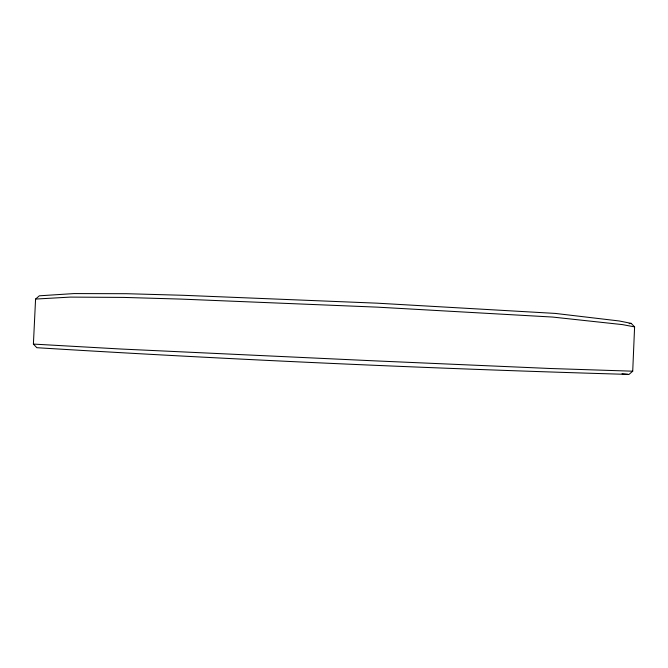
<?xml version="1.0" encoding="UTF-8"?>
<svg xmlns="http://www.w3.org/2000/svg" width="668" height="668" viewBox="0 0 668 668"><rect width="100%" height="100%" fill="white"/><g stroke="black" fill="none" stroke-linecap="round" stroke-linejoin="round"><path stroke-width="1" d="M632.721 371.191L634.6 326.902L631.176 323.37L619.269 320.982L555.25 313.417L377.061 303.172L182.857 295.281L126.477 293.703L73.981 293.578L39.345 295.807L35.579 299.064L33.4 344.078L36.832 347.702C234.042 359.835 431.52 368.694 629.014 374.422L632.721 371.191L550.39 368.502L374.957 360.87L121.1 349.03L33.4 344.078M629.156 323.679L631.176 323.37M35.579 299.064L70.315 297.101L123.555 297.41L181.12 299.097L377.378 307.146L552.611 317.058L622.609 324.631L634.6 326.902M622.008 373.771L628.012 374.33"/></g></svg>
